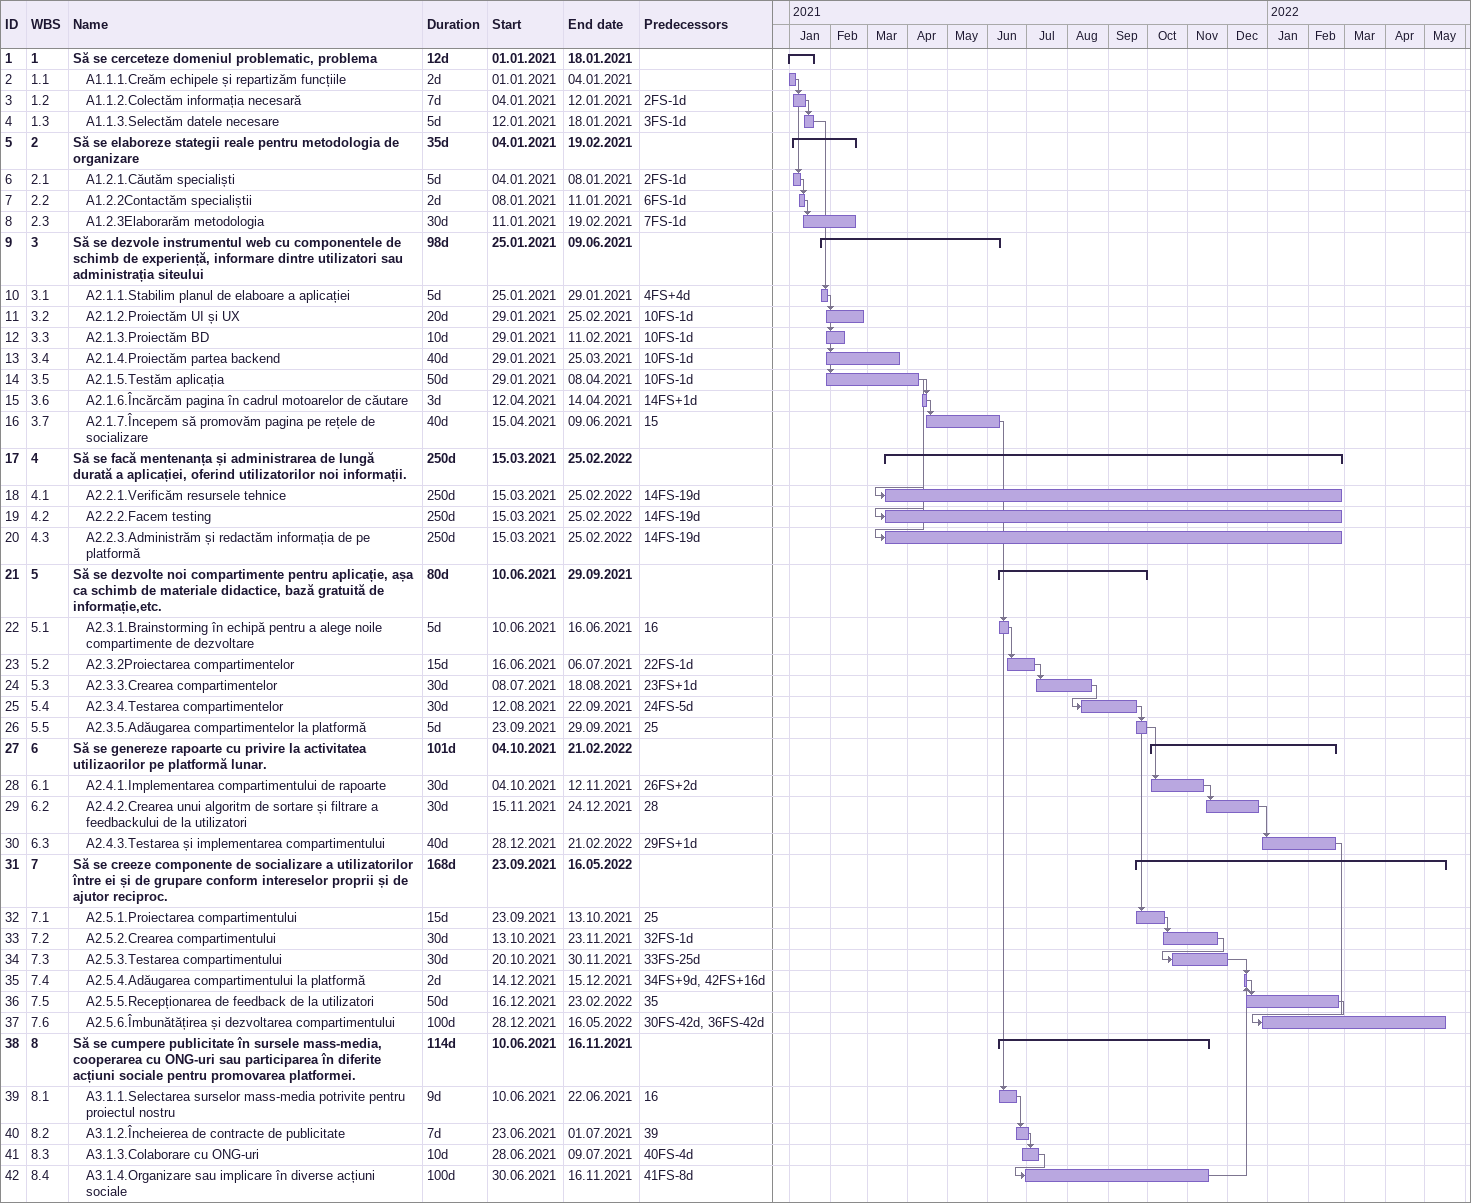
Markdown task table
| ID | WBS | Task | Duration | Start | Finish | Predecessors |
|---|---|---|---|---|---|---|
| 1 | 1 | **Să se cerceteze domeniul problematic, problema** | 12d | 2021-01-01 | 2021-01-18 |  |
| 2 | 1.1 | A1.1.1.Creăm echipele și repartizăm funcțiile | 2d | 2021-01-01 | 2021-01-04 |  |
| 3 | 1.2 | A1.1.2.Colectăm informația necesară | 7d | 2021-01-04 | 2021-01-12 | 2FS-1d |
| 4 | 1.3 | A1.1.3.Selectăm datele necesare | 5d | 2021-01-12 | 2021-01-18 | 3FS-1d |
| 5 | 2 | **Să se elaboreze stategii reale pentru metodologia de organizare** | 35d | 2021-01-04 | 2021-02-19 |  |
| 6 | 2.1 | A1.2.1.Căutăm specialiști | 5d | 2021-01-04 | 2021-01-08 | 2FS-1d |
| 7 | 2.2 | A1.2.2Contactăm specialiștii | 2d | 2021-01-08 | 2021-01-11 | 6FS-1d |
| 8 | 2.3 | A1.2.3Elaborarăm metodologia | 30d | 2021-01-11 | 2021-02-19 | 7FS-1d |
| 9 | 3 | **Să se dezvole instrumentul web cu componentele de schimb de experiență, informare dintre utilizatori sau administrația siteului** | 98d | 2021-01-25 | 2021-06-09 |  |
| 10 | 3.1 | A2.1.1.Stabilim planul de elaboare a aplicației | 5d | 2021-01-25 | 2021-01-29 | 4FS+4d |
| 11 | 3.2 | A2.1.2.Proiectăm UI și UX | 20d | 2021-01-29 | 2021-02-25 | 10FS-1d |
| 12 | 3.3 | A2.1.3.Proiectăm BD | 10d | 2021-01-29 | 2021-02-11 | 10FS-1d |
| 13 | 3.4 | A2.1.4.Proiectăm partea backend | 40d | 2021-01-29 | 2021-03-25 | 10FS-1d |
| 14 | 3.5 | A2.1.5.Testăm aplicația | 50d | 2021-01-29 | 2021-04-08 | 10FS-1d |
| 15 | 3.6 | A2.1.6.Încărcăm pagina în cadrul motoarelor de căutare | 3d | 2021-04-12 | 2021-04-14 | 14FS+1d |
| 16 | 3.7 | A2.1.7.Începem să promovăm pagina pe rețele de socializare | 40d | 2021-04-15 | 2021-06-09 | 15 |
| 17 | 4 | **Să se facă mentenanța și administrarea de lungă durată a aplicației, oferind utilizatorilor noi informații.** | 250d | 2021-03-15 | 2022-02-25 |  |
| 18 | 4.1 | A2.2.1.Verificăm resursele tehnice | 250d | 2021-03-15 | 2022-02-25 | 14FS-19d |
| 19 | 4.2 | A2.2.2.Facem testing | 250d | 2021-03-15 | 2022-02-25 | 14FS-19d |
| 20 | 4.3 | A2.2.3.Administrăm și redactăm informația de pe platformă | 250d | 2021-03-15 | 2022-02-25 | 14FS-19d |
| 21 | 5 | **Să se dezvolte noi compartimente pentru aplicație, așa ca schimb de materiale didactice, bază gratuită de informație,etc.** | 80d | 2021-06-10 | 2021-09-29 |  |
| 22 | 5.1 | A2.3.1.Brainstorming în echipă pentru a alege noile compartimente de dezvoltare | 5d | 2021-06-10 | 2021-06-16 | 16 |
| 23 | 5.2 | A2.3.2Proiectarea compartimentelor | 15d | 2021-06-16 | 2021-07-06 | 22FS-1d |
| 24 | 5.3 | A2.3.3.Crearea compartimentelor | 30d | 2021-07-08 | 2021-08-18 | 23FS+1d |
| 25 | 5.4 | A2.3.4.Testarea compartimentelor | 30d | 2021-08-12 | 2021-09-22 | 24FS-5d |
| 26 | 5.5 | A2.3.5.Adăugarea compartimentelor la platformă | 5d | 2021-09-23 | 2021-09-29 | 25 |
| 27 | 6 | **Să se genereze rapoarte cu privire la activitatea utilizaorilor pe platformă lunar.** | 101d | 2021-10-04 | 2022-02-21 |  |
| 28 | 6.1 | A2.4.1.Implementarea compartimentului de rapoarte | 30d | 2021-10-04 | 2021-11-12 | 26FS+2d |
| 29 | 6.2 | A2.4.2.Crearea unui algoritm de sortare și filtrare a feedbackului de la utilizatori | 30d | 2021-11-15 | 2021-12-24 | 28 |
| 30 | 6.3 | A2.4.3.Testarea și implementarea compartimentului | 40d | 2021-12-28 | 2022-02-21 | 29FS+1d |
| 31 | 7 | **Să se creeze componente de socializare a utilizatorilor între ei și de grupare conform intereselor proprii și de ajutor reciproc.** | 168d | 2021-09-23 | 2022-05-16 |  |
| 32 | 7.1 | A2.5.1.Proiectarea compartimentului | 15d | 2021-09-23 | 2021-10-13 | 25 |
| 33 | 7.2 | A2.5.2.Crearea compartimentului | 30d | 2021-10-13 | 2021-11-23 | 32FS-1d |
| 34 | 7.3 | A2.5.3.Testarea compartimentului | 30d | 2021-10-20 | 2021-11-30 | 33FS-25d |
| 35 | 7.4 | A2.5.4.Adăugarea compartimentului la platformă | 2d | 2021-12-14 | 2021-12-15 | 34FS+9d, 42FS+16d |
| 36 | 7.5 | A2.5.5.Recepționarea de feedback de la utilizatori | 50d | 2021-12-16 | 2022-02-23 | 35 |
| 37 | 7.6 | A2.5.6.Îmbunătățirea și dezvoltarea compartimentului | 100d | 2021-12-28 | 2022-05-16 | 30FS-42d, 36FS-42d |
| 38 | 8 | **Să se cumpere publicitate în sursele mass-media, cooperarea cu ONG-uri sau participarea în diferite acțiuni sociale pentru promovarea platformei.** | 114d | 2021-06-10 | 2021-11-16 |  |
| 39 | 8.1 | A3.1.1.Selectarea surselor mass-media potrivite pentru proiectul nostru | 9d | 2021-06-10 | 2021-06-22 | 16 |
| 40 | 8.2 | A3.1.2.Încheierea de contracte de publicitate | 7d | 2021-06-23 | 2021-07-01 | 39 |
| 41 | 8.3 | A3.1.3.Colaborare cu ONG-uri | 10d | 2021-06-28 | 2021-07-09 | 40FS-4d |
| 42 | 8.4 | A3.1.4.Organizare sau implicare în diverse acțiuni sociale | 100d | 2021-06-30 | 2021-11-16 | 41FS-8d |
